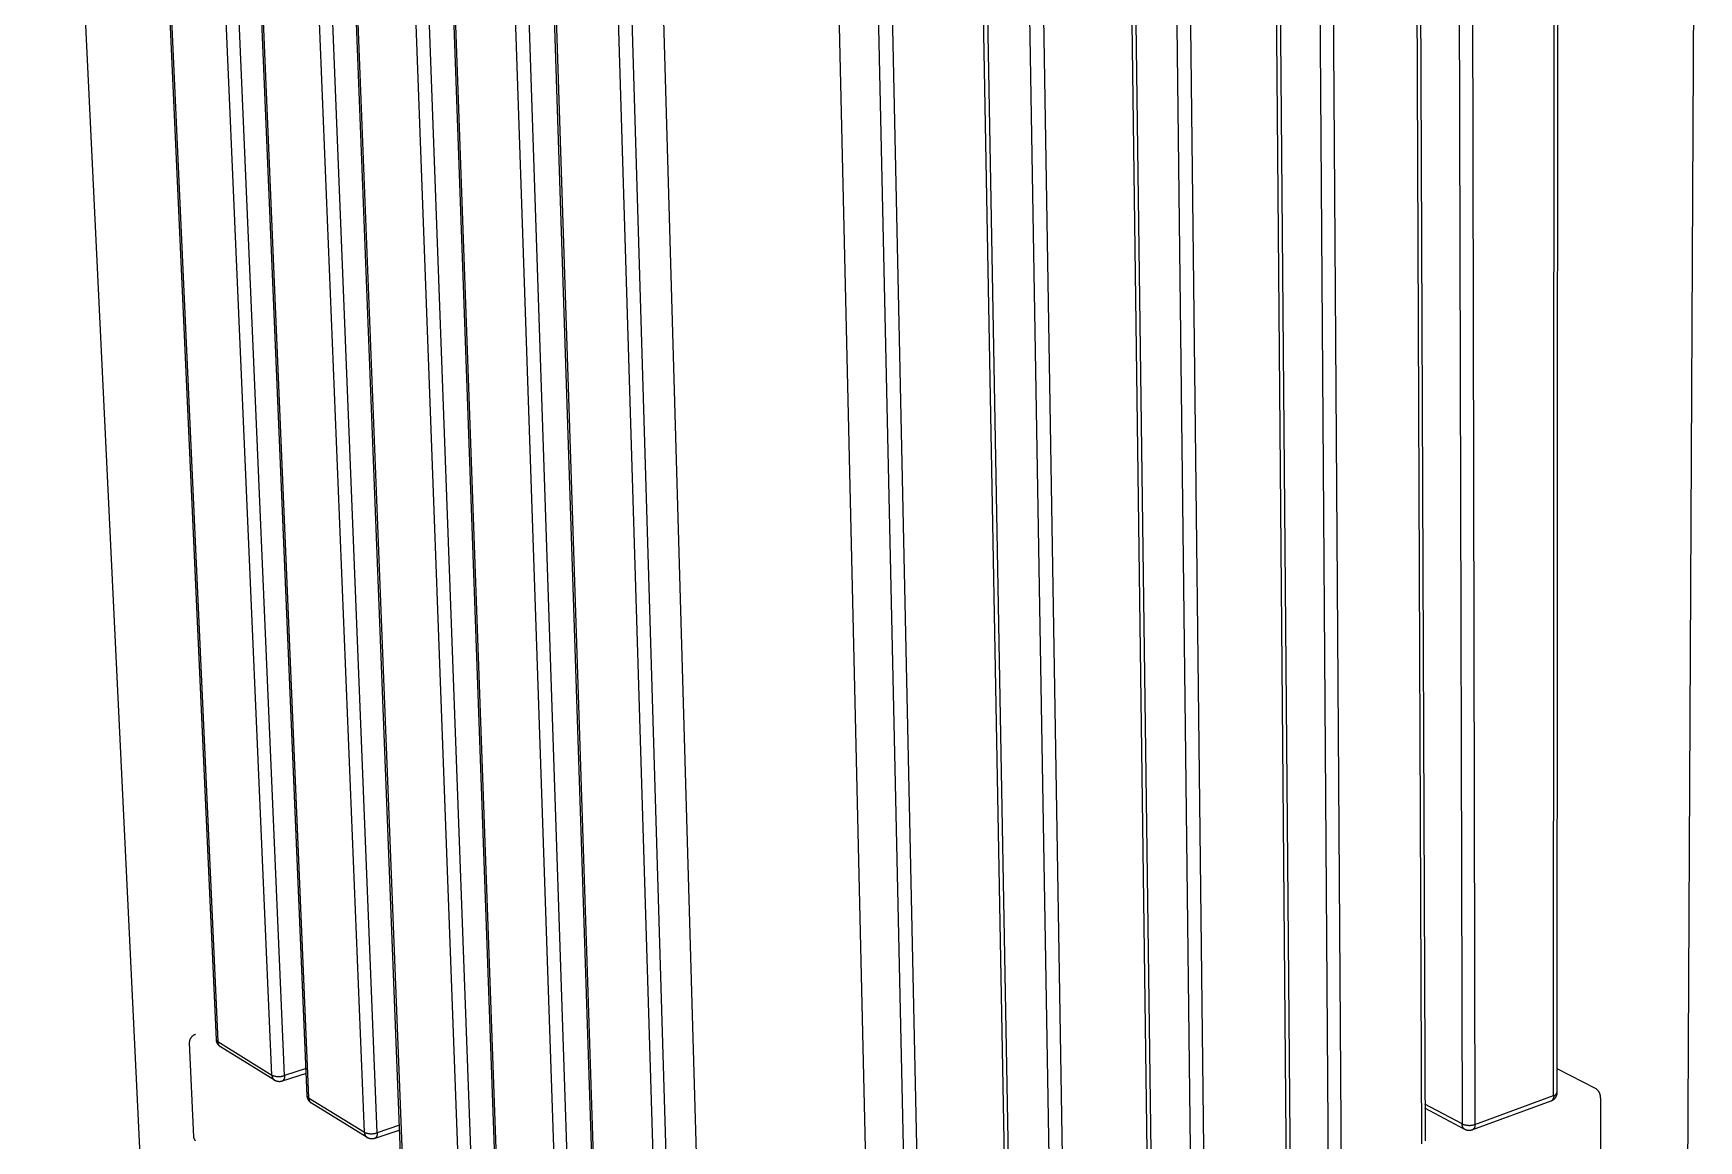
# Model space of a CAD drawing. Header units: millimetres. Extents: x 0 to 3480, y 0 to 2432.
# Drawn here: x 684.4 to 1058.9, y 255.9 to 505 of the extents above; entities that cross this region are included whole.
import ezdxf

# ---------------------------------------------------------------- set-up
doc = ezdxf.new("R2010")
doc.units = ezdxf.units.MM
doc.header["$MEASUREMENT"] = 0
doc.layers.add('Utwórz2D linie widoczne', color=7, linetype='Continuous', true_color=0x000000)

msp = doc.modelspace()

# ---------------------------------------------------------------- linework, layer by layer
at = {"layer": 'Utwórz2D linie widoczne'}
for p, q in [((708.4, 252.67), (684.36, 752.54)), ((1058.94, 745.12), (1056.36, 239.06)), ((725.53, 278.65), (704.57, 741.23)), ((704.89, 741.02), (725.83, 278.22)), ((738.03, 270.68), (717.77, 737.02)), ((740.84, 270.57), (720.77, 736.96)), ((745.97, 266.01), (726.16, 734.54)), ((726.5, 734.32), (746.29, 265.57)), ((1026.32, 266.06), (1026.55, 734.57)), ((1027.33, 734.93), (1027.04, 266.75)), ((1004.5, 731.2), (1005.74, 259.7)), ((1007.58, 731.14), (1008.61, 259.59)), ((758.83, 257.82), (739.76, 730.2)), ((761.67, 257.71), (742.81, 730.14)), ((766.98, 253.04), (748.4, 727.66)), ((748.75, 727.42), (767.32, 252.57)), ((996.65, 255.22), (994.74, 728.82)), ((995.55, 729.19), (997.41, 255.93)), ((780.21, 244.59), (762.42, 723.18)), ((783.1, 244.48), (765.52, 723.11)), ((962.98, 723.31), (967.07, 244.87)), ((972.17, 725.37), (975.63, 248.71)), ((975.29, 725.31), (978.53, 248.6)), ((788.59, 239.68), (771.32, 720.55)), ((771.69, 720.3), (788.94, 239.19)), ((939.02, 719.38), (944.8, 237.46)), ((942.17, 719.32), (947.73, 237.35)), ((966.29, 244.13), (962.13, 722.93)), ((802.21, 230.99), (785.78, 715.93)), ((805.14, 230.87), (788.93, 715.87)), ((935.19, 232.77), (928.67, 716.88)), ((929.56, 717.29), (936.01, 233.55)), ((810.82, 225.96), (794.95, 713.24)), ((795.34, 712.97), (811.19, 225.43)), ((905.01, 713.24), (913.23, 225.94)), ((908.2, 713.18), (916.19, 225.82)), ((824.84, 216.99), (809.87, 708.46)), ((827.82, 216.86), (813.07, 708.4)), ((835.94, 170.71), (820.29, 710.91)), ((860.92, 709.52), (873.42, 169.58)), ((903.35, 221.13), (894.35, 710.68)), ((895.27, 711.09), (904.2, 221.94)), ((870.11, 706.94), (880.88, 214.14)), ((873.33, 706.88), (883.88, 214.02)), ((719.5, 277.99), (719.51, 278.06)), ((719.5, 277.92), (719.5, 277.99)), ((720.48, 256.77), (719.5, 277.92)), ((719.51, 278.13), (719.52, 278.2)), ((719.51, 278.06), (719.51, 278.13)), ((719.52, 278.2), (719.53, 278.27)), ((719.53, 278.27), (719.54, 278.34)), ((719.54, 278.34), (719.56, 278.41)), ((719.56, 278.41), (719.57, 278.48)), ((719.57, 278.48), (719.59, 278.55)), ((719.59, 278.55), (719.62, 278.62)), ((719.62, 278.62), (719.64, 278.68)), ((719.64, 278.68), (719.67, 278.75)), ((719.67, 278.75), (719.69, 278.82)), ((719.69, 278.82), (719.72, 278.88)), ((719.72, 278.88), (719.76, 278.94)), ((719.76, 278.94), (719.79, 279)), ((719.79, 279), (719.83, 279.06)), ((719.83, 279.06), (719.87, 279.12)), ((719.87, 279.12), (719.91, 279.18)), ((719.91, 279.18), (719.95, 279.24)), ((719.95, 279.24), (720, 279.29)), ((720, 279.29), (720.04, 279.34)), ((720.04, 279.34), (720.09, 279.4)), ((720.09, 279.4), (720.14, 279.45)), ((720.14, 279.45), (720.19, 279.49)), ((720.19, 279.49), (720.25, 279.54)), ((720.25, 279.54), (720.3, 279.59)), ((720.3, 279.59), (720.36, 279.63)), ((720.36, 279.63), (720.42, 279.67)), ((720.42, 279.67), (720.48, 279.71)), ((720.48, 279.71), (720.54, 279.74)), ((720.54, 279.74), (720.6, 279.78)), ((720.6, 279.78), (720.66, 279.81)), ((720.66, 279.81), (720.73, 279.84)), ((720.73, 279.84), (720.79, 279.87)), ((720.79, 279.87), (720.86, 279.89)), ((725.53, 278.65), (725.53, 278.64)), ((725.53, 278.64), (725.53, 278.62)), ((725.53, 278.62), (725.54, 278.6)), ((725.54, 278.54), (725.53, 278.61)), ((725.54, 278.6), (725.54, 278.58)), ((725.54, 278.58), (725.55, 278.56)), ((725.54, 278.48), (725.54, 278.54)), ((725.55, 278.41), (725.54, 278.48)), ((725.55, 278.56), (725.55, 278.55)), ((725.55, 278.55), (725.56, 278.53)), ((725.56, 278.34), (725.55, 278.41)), ((725.56, 278.53), (725.57, 278.51)), ((725.58, 278.28), (725.56, 278.34)), ((725.57, 278.51), (725.57, 278.5)), ((725.57, 278.5), (725.58, 278.48)), ((725.58, 278.48), (725.59, 278.46)), ((725.59, 278.21), (725.58, 278.28)), ((725.59, 278.46), (725.6, 278.45)), ((725.61, 278.15), (725.59, 278.21)), ((725.6, 278.45), (725.61, 278.43)), ((725.61, 278.43), (725.62, 278.41)), ((725.63, 278.09), (725.61, 278.15)), ((725.62, 278.41), (725.63, 278.4)), ((725.63, 278.4), (725.64, 278.38)), ((725.66, 278.02), (725.63, 278.09)), ((725.64, 278.38), (725.65, 278.37)), ((725.65, 278.37), (725.66, 278.36)), ((725.66, 278.36), (725.67, 278.34)), ((725.68, 277.96), (725.66, 278.02)), ((725.67, 278.34), (725.69, 278.33)), ((725.71, 277.9), (725.68, 277.96)), ((725.69, 278.33), (725.7, 278.32)), ((725.7, 278.32), (725.71, 278.3)), ((725.71, 278.3), (725.73, 278.29)), ((725.74, 277.84), (725.71, 277.9)), ((725.73, 278.29), (725.74, 278.28)), ((725.74, 278.28), (725.76, 278.27)), ((725.77, 277.78), (725.74, 277.84)), ((725.76, 278.27), (725.77, 278.26)), ((725.77, 278.26), (725.79, 278.25)), ((725.8, 277.72), (725.77, 277.78)), ((725.79, 278.25), (725.8, 278.24)), ((725.8, 278.24), (725.82, 278.23)), ((725.84, 277.66), (725.8, 277.72)), ((725.82, 278.23), (725.83, 278.22)), ((725.83, 278.22), (738.03, 270.68)), ((725.83, 278.22), (725.84, 278.18)), ((725.84, 278.18), (725.84, 278.13)), ((725.84, 278.13), (725.84, 278.08)), ((725.84, 278.08), (725.85, 278.03)), ((725.87, 277.61), (725.84, 277.66)), ((725.85, 278.03), (725.85, 277.99)), ((725.85, 277.99), (725.86, 277.94)), ((725.86, 277.94), (725.87, 277.89)), ((725.87, 277.89), (725.89, 277.85)), ((725.91, 277.55), (725.87, 277.61)), ((725.89, 277.85), (725.9, 277.8)), ((725.9, 277.8), (725.91, 277.75)), ((725.91, 277.75), (725.93, 277.71)), ((725.95, 277.5), (725.91, 277.55)), ((725.93, 277.71), (725.95, 277.67)), ((725.95, 277.67), (725.97, 277.62)), ((726, 277.45), (725.95, 277.5)), ((725.97, 277.62), (725.99, 277.58)), ((725.99, 277.58), (726.01, 277.54)), ((726.04, 277.4), (726, 277.45)), ((726.01, 277.54), (726.04, 277.5)), ((726.04, 277.5), (726.06, 277.45)), ((726.09, 277.35), (726.04, 277.4)), ((726.06, 277.45), (726.09, 277.42)), ((726.09, 277.42), (726.12, 277.38)), ((726.13, 277.3), (726.09, 277.35)), ((726.12, 277.38), (726.15, 277.34)), ((726.18, 277.26), (726.13, 277.3)), ((726.15, 277.34), (726.18, 277.3)), ((726.18, 277.3), (726.21, 277.27)), ((726.23, 277.21), (726.18, 277.26)), ((726.21, 277.27), (726.24, 277.23)), ((726.29, 277.17), (726.23, 277.21)), ((726.24, 277.23), (726.28, 277.2)), ((726.28, 277.2), (726.31, 277.17)), ((726.34, 277.13), (726.29, 277.17)), ((726.31, 277.17), (726.35, 277.13)), ((726.39, 277.09), (726.34, 277.13)), ((726.35, 277.13), (726.38, 277.1)), ((726.38, 277.1), (726.42, 277.08)), ((726.42, 277.08), (726.46, 277.05)), ((738.63, 269.52), (726.46, 277.05)), ((738.03, 270.68), (738.15, 270.63)), ((738.03, 270.68), (738.03, 270.63)), ((738.03, 270.63), (738.04, 270.58)), ((738.04, 270.58), (738.04, 270.54)), ((738.04, 270.54), (738.04, 270.49)), ((738.04, 270.49), (738.05, 270.44)), ((738.05, 270.44), (738.06, 270.39)), ((738.06, 270.39), (738.07, 270.35)), ((738.07, 270.35), (738.08, 270.3)), ((738.08, 270.3), (738.1, 270.25)), ((738.1, 270.25), (738.11, 270.21)), ((738.11, 270.21), (738.13, 270.16)), ((738.13, 270.16), (738.15, 270.12)), ((738.15, 270.63), (738.28, 270.58)), ((738.15, 270.12), (738.17, 270.07)), ((738.17, 270.07), (738.19, 270.03)), ((738.19, 270.03), (738.21, 269.99)), ((738.21, 269.99), (738.23, 269.95)), ((738.23, 269.95), (738.26, 269.91)), ((738.26, 269.91), (738.29, 269.87)), ((738.28, 270.58), (738.4, 270.54)), ((738.29, 269.87), (738.31, 269.83)), ((738.31, 269.83), (738.34, 269.79)), ((738.34, 269.79), (738.37, 269.75)), ((738.37, 269.75), (738.4, 269.72)), ((738.4, 270.54), (738.52, 270.51)), ((738.4, 269.72), (738.44, 269.68)), ((738.52, 270.51), (738.65, 270.47)), ((738.65, 270.47), (738.78, 270.44)), ((738.78, 270.44), (738.91, 270.42)), ((738.91, 270.42), (739.03, 270.4)), ((739.03, 270.4), (739.16, 270.38)), ((739.16, 270.38), (739.29, 270.37)), ((739.29, 270.37), (739.42, 270.36)), ((739.42, 270.36), (739.55, 270.36)), ((739.55, 270.36), (739.69, 270.36)), ((739.69, 270.36), (739.82, 270.37)), ((739.82, 270.37), (739.95, 270.38)), ((739.95, 270.38), (740.08, 270.39)), ((740.08, 270.39), (740.2, 270.41)), ((740.2, 270.41), (740.33, 270.43)), ((740.33, 270.43), (740.46, 270.46)), ((745.76, 271.08), (740.37, 269.31)), ((740.46, 270.46), (740.59, 270.49)), ((740.59, 270.49), (740.71, 270.53)), ((740.72, 269.73), (740.7, 269.69)), ((740.71, 270.53), (740.84, 270.57)), ((740.74, 269.77), (740.72, 269.73)), ((740.76, 269.8), (740.74, 269.77)), ((740.78, 269.84), (740.76, 269.8)), ((740.79, 269.88), (740.78, 269.84)), ((740.81, 269.92), (740.79, 269.88)), ((740.82, 269.96), (740.81, 269.92)), ((740.83, 270), (740.82, 269.96)), ((740.84, 270.04), (740.83, 270)), ((745.71, 272.16), (740.84, 270.57)), ((740.84, 270.57), (740.85, 270.53)), ((740.85, 270.08), (740.84, 270.04)), ((740.85, 270.53), (740.85, 270.49)), ((740.85, 270.49), (740.86, 270.45)), ((740.86, 270.16), (740.85, 270.12)), ((740.85, 270.12), (740.85, 270.08)), ((740.86, 270.45), (740.86, 270.41)), ((740.86, 270.41), (740.87, 270.37)), ((740.87, 270.24), (740.86, 270.2)), ((740.86, 270.2), (740.86, 270.16)), ((740.87, 270.37), (740.87, 270.33)), ((740.87, 270.33), (740.87, 270.28)), ((740.87, 270.28), (740.87, 270.24)), ((1027.04, 272.18), (1035.79, 267.66)), ((738.44, 269.68), (738.47, 269.65)), ((738.47, 269.65), (738.51, 269.62)), ((738.51, 269.62), (738.54, 269.58)), ((738.54, 269.58), (738.58, 269.55)), ((738.58, 269.55), (738.62, 269.53)), ((738.62, 269.53), (738.66, 269.5)), ((738.72, 269.46), (738.66, 269.5)), ((738.78, 269.43), (738.72, 269.46)), ((738.84, 269.4), (738.78, 269.43)), ((738.91, 269.37), (738.84, 269.4)), ((738.97, 269.34), (738.91, 269.37)), ((739.04, 269.32), (738.97, 269.34)), ((739.1, 269.3), (739.04, 269.32)), ((739.17, 269.28), (739.1, 269.3)), ((739.24, 269.26), (739.17, 269.28)), ((739.31, 269.24), (739.24, 269.26)), ((739.38, 269.23), (739.31, 269.24)), ((739.45, 269.22), (739.38, 269.23)), ((739.51, 269.21), (739.45, 269.22)), ((739.58, 269.21), (739.51, 269.21)), ((739.65, 269.2), (739.58, 269.21)), ((739.72, 269.2), (739.65, 269.2)), ((739.79, 269.2), (739.72, 269.2)), ((739.86, 269.21), (739.79, 269.2)), ((739.93, 269.21), (739.86, 269.21)), ((740, 269.22), (739.93, 269.21)), ((740.07, 269.23), (740, 269.22)), ((740.14, 269.25), (740.07, 269.23)), ((740.21, 269.26), (740.14, 269.25)), ((740.28, 269.28), (740.21, 269.26)), ((740.34, 269.3), (740.28, 269.28)), ((740.38, 269.33), (740.34, 269.3)), ((740.41, 269.35), (740.38, 269.33)), ((740.44, 269.38), (740.41, 269.35)), ((740.47, 269.41), (740.44, 269.38)), ((740.5, 269.43), (740.47, 269.41)), ((740.53, 269.46), (740.5, 269.43)), ((740.56, 269.49), (740.53, 269.46)), ((740.59, 269.53), (740.56, 269.49)), ((740.61, 269.56), (740.59, 269.53)), ((740.64, 269.59), (740.61, 269.56)), ((740.66, 269.62), (740.64, 269.59)), ((740.68, 269.66), (740.66, 269.62)), ((740.7, 269.69), (740.68, 269.66)), ((745.97, 266.01), (745.97, 266)), ((745.97, 266), (745.98, 265.98)), ((745.97, 265.92), (745.97, 265.99)), ((745.98, 265.98), (745.98, 265.96)), ((745.98, 265.96), (745.99, 265.94)), ((1008.61, 259.59), (1026.32, 266.06)), ((1026.32, 266.06), (1026.35, 266.06)), ((1026.32, 266.06), (1026.32, 266.02)), ((1026.32, 266.02), (1026.33, 265.97)), ((1026.33, 265.97), (1026.33, 265.93)), ((1026.35, 266.06), (1026.38, 266.07)), ((1026.38, 266.07), (1026.41, 266.08)), ((1026.41, 266.08), (1026.43, 266.09)), ((1026.43, 266.09), (1026.46, 266.1)), ((1026.46, 266.1), (1026.49, 266.11)), ((1026.49, 266.11), (1026.52, 266.12)), ((1026.52, 266.12), (1026.55, 266.13)), ((1026.55, 266.13), (1026.57, 266.14)), ((1026.57, 266.14), (1026.6, 266.16)), ((1026.6, 266.16), (1026.63, 266.17)), ((1026.63, 266.17), (1026.65, 266.19)), ((1026.65, 266.19), (1026.68, 266.21)), ((1026.68, 266.21), (1026.7, 266.22)), ((1026.7, 266.22), (1026.73, 266.24)), ((1026.73, 266.24), (1026.75, 266.26)), ((1026.75, 266.26), (1026.77, 266.28)), ((1026.77, 266.28), (1026.79, 266.3)), ((1026.79, 266.3), (1026.82, 266.33)), ((1026.82, 266.33), (1026.84, 266.35)), ((1026.84, 266.35), (1026.86, 266.37)), ((1026.86, 266.37), (1026.88, 266.39)), ((1026.89, 265.97), (1026.87, 265.91)), ((1026.88, 266.39), (1026.89, 266.42)), ((1026.89, 266.42), (1026.91, 266.44)), ((1026.92, 266.04), (1026.89, 265.97)), ((1026.91, 266.44), (1026.93, 266.47)), ((1026.94, 266.1), (1026.92, 266.04)), ((1026.93, 266.47), (1026.94, 266.5)), ((1026.94, 266.5), (1026.96, 266.52)), ((1026.96, 266.17), (1026.94, 266.1)), ((1026.96, 266.52), (1026.97, 266.55)), ((1026.98, 266.24), (1026.96, 266.17)), ((1026.97, 266.55), (1026.98, 266.58)), ((1026.98, 266.58), (1027, 266.6)), ((1027, 266.31), (1026.98, 266.24)), ((1027, 266.6), (1027.01, 266.63)), ((1027.01, 266.38), (1027, 266.31)), ((1027.01, 266.63), (1027.02, 266.66)), ((1027.02, 266.45), (1027.01, 266.38)), ((1027.02, 266.69), (1027.03, 266.72)), ((1027.02, 266.66), (1027.02, 266.69)), ((1027.03, 266.52), (1027.02, 266.45)), ((1027.03, 266.72), (1027.04, 266.75)), ((1027.04, 266.66), (1027.03, 266.59)), ((1027.03, 266.59), (1027.03, 266.52)), ((1027.04, 266.73), (1027.04, 266.66)), ((1035.86, 267.61), (1035.79, 267.66)), ((1035.93, 267.55), (1035.86, 267.61)), ((1036, 267.5), (1035.93, 267.55)), ((1036.06, 267.44), (1036, 267.5)), ((1036.13, 267.38), (1036.06, 267.44)), ((1036.19, 267.32), (1036.13, 267.38)), ((1036.25, 267.25), (1036.19, 267.32)), ((1036.3, 267.18), (1036.25, 267.25)), ((1036.36, 267.12), (1036.3, 267.18)), ((1036.41, 267.05), (1036.36, 267.12)), ((1036.46, 266.97), (1036.41, 267.05)), ((1036.5, 266.9), (1036.46, 266.97)), ((1036.55, 266.82), (1036.5, 266.9)), ((1036.59, 266.75), (1036.55, 266.82)), ((1036.63, 266.67), (1036.59, 266.75)), ((1036.67, 266.59), (1036.63, 266.67)), ((1036.7, 266.51), (1036.67, 266.59)), ((1036.73, 266.42), (1036.7, 266.51)), ((1036.76, 266.34), (1036.73, 266.42)), ((1036.78, 266.26), (1036.76, 266.34)), ((1036.8, 266.17), (1036.78, 266.26)), ((1036.82, 266.09), (1036.8, 266.17)), ((1036.84, 266), (1036.82, 266.09)), ((1036.85, 265.91), (1036.84, 266)), ((745.98, 265.86), (745.97, 265.92)), ((745.99, 265.79), (745.98, 265.86)), ((745.99, 265.94), (745.99, 265.92)), ((745.99, 265.92), (746, 265.9)), ((746, 265.72), (745.99, 265.79)), ((746, 265.9), (746, 265.88)), ((746, 265.88), (746.01, 265.86)), ((746.02, 265.65), (746, 265.72)), ((746.01, 265.86), (746.02, 265.85)), ((746.02, 265.85), (746.03, 265.83)), ((746.03, 265.58), (746.02, 265.65)), ((746.03, 265.83), (746.04, 265.81)), ((746.05, 265.52), (746.03, 265.58)), ((746.04, 265.81), (746.05, 265.79)), ((746.05, 265.79), (746.06, 265.78)), ((746.07, 265.45), (746.05, 265.52)), ((746.06, 265.78), (746.07, 265.76)), ((746.07, 265.76), (746.08, 265.75)), ((746.09, 265.39), (746.07, 265.45)), ((746.08, 265.75), (746.09, 265.73)), ((746.09, 265.73), (746.1, 265.72)), ((746.12, 265.32), (746.09, 265.39)), ((746.1, 265.72), (746.12, 265.7)), ((746.12, 265.7), (746.13, 265.69)), ((746.15, 265.26), (746.12, 265.32)), ((746.13, 265.69), (746.14, 265.67)), ((746.14, 265.67), (746.16, 265.66)), ((746.18, 265.2), (746.15, 265.26)), ((746.16, 265.66), (746.17, 265.65)), ((746.17, 265.65), (746.19, 265.63)), ((746.21, 265.14), (746.18, 265.2)), ((746.19, 265.63), (746.2, 265.62)), ((746.2, 265.62), (746.22, 265.61)), ((746.24, 265.08), (746.21, 265.14)), ((746.22, 265.61), (746.24, 265.6)), ((746.24, 265.6), (746.25, 265.59)), ((746.28, 265.02), (746.24, 265.08)), ((746.25, 265.59), (746.27, 265.58)), ((746.27, 265.58), (746.29, 265.57)), ((746.32, 264.96), (746.28, 265.02)), ((746.29, 265.57), (758.83, 257.82)), ((746.29, 265.57), (746.29, 265.53)), ((746.29, 265.53), (746.29, 265.48)), ((746.29, 265.48), (746.3, 265.43)), ((746.3, 265.43), (746.3, 265.38)), ((746.3, 265.38), (746.31, 265.33)), ((746.31, 265.33), (746.32, 265.29)), ((746.32, 265.29), (746.33, 265.24)), ((746.35, 264.91), (746.32, 264.96)), ((746.33, 265.24), (746.34, 265.19)), ((746.34, 265.19), (746.35, 265.15)), ((746.35, 265.15), (746.37, 265.1)), ((746.4, 264.85), (746.35, 264.91)), ((746.37, 265.1), (746.38, 265.05)), ((746.38, 265.05), (746.4, 265.01)), ((746.4, 265.01), (746.42, 264.97)), ((746.44, 264.8), (746.4, 264.85)), ((746.42, 264.97), (746.44, 264.92)), ((746.44, 264.92), (746.46, 264.88)), ((746.49, 264.75), (746.44, 264.8)), ((746.46, 264.88), (746.49, 264.84)), ((746.49, 264.84), (746.51, 264.8)), ((746.53, 264.7), (746.49, 264.75)), ((746.51, 264.8), (746.54, 264.76)), ((746.58, 264.65), (746.53, 264.7)), ((746.54, 264.76), (746.57, 264.72)), ((746.57, 264.72), (746.6, 264.68)), ((746.63, 264.6), (746.58, 264.65)), ((746.6, 264.68), (746.63, 264.64)), ((746.63, 264.64), (746.66, 264.61)), ((746.68, 264.55), (746.63, 264.6)), ((746.66, 264.61), (746.69, 264.57)), ((746.74, 264.51), (746.68, 264.55)), ((746.69, 264.57), (746.73, 264.54)), ((746.73, 264.54), (746.76, 264.5)), ((746.79, 264.47), (746.74, 264.51)), ((746.76, 264.5), (746.8, 264.47)), ((746.85, 264.43), (746.79, 264.47)), ((746.8, 264.47), (746.84, 264.44)), ((746.84, 264.44), (746.88, 264.41)), ((746.88, 264.41), (746.92, 264.39)), ((759.42, 256.65), (746.92, 264.39)), ((1005.74, 259.7), (997.37, 264.14)), ((1006.36, 258.45), (997.38, 263.22)), ((1025.7, 264.81), (1008.03, 258.34)), ((1025.74, 264.83), (1025.7, 264.81)), ((1025.79, 264.84), (1025.73, 264.82)), ((1025.77, 264.85), (1025.74, 264.83)), ((1025.81, 264.88), (1025.77, 264.85)), ((1025.86, 264.87), (1025.79, 264.84)), ((1025.84, 264.9), (1025.81, 264.88)), ((1025.87, 264.93), (1025.84, 264.9)), ((1025.92, 264.9), (1025.86, 264.87)), ((1025.91, 264.95), (1025.87, 264.93)), ((1025.94, 264.98), (1025.91, 264.95)), ((1025.98, 264.94), (1025.92, 264.9)), ((1025.97, 265.01), (1025.94, 264.98)), ((1026, 265.04), (1025.97, 265.01)), ((1026.04, 264.97), (1025.98, 264.94)), ((1026.03, 265.07), (1026, 265.04)), ((1026.05, 265.11), (1026.03, 265.07)), ((1026.1, 265.01), (1026.04, 264.97)), ((1026.08, 265.14), (1026.05, 265.11)), ((1026.1, 265.17), (1026.08, 265.14)), ((1026.13, 265.21), (1026.1, 265.17)), ((1026.16, 265.05), (1026.1, 265.01)), ((1026.15, 265.25), (1026.13, 265.21)), ((1026.17, 265.28), (1026.15, 265.25)), ((1026.22, 265.09), (1026.16, 265.05)), ((1026.19, 265.32), (1026.17, 265.28)), ((1026.21, 265.36), (1026.19, 265.32)), ((1026.23, 265.4), (1026.21, 265.36)), ((1026.27, 265.13), (1026.22, 265.09)), ((1026.24, 265.43), (1026.23, 265.4)), ((1026.26, 265.47), (1026.24, 265.43)), ((1026.27, 265.51), (1026.26, 265.47)), ((1026.28, 265.56), (1026.27, 265.51)), ((1026.33, 265.18), (1026.27, 265.13)), ((1026.29, 265.6), (1026.28, 265.56)), ((1026.3, 265.64), (1026.29, 265.6)), ((1026.31, 265.68), (1026.3, 265.64)), ((1026.32, 265.72), (1026.31, 265.68)), ((1026.33, 265.81), (1026.32, 265.76)), ((1026.32, 265.76), (1026.32, 265.72)), ((1026.33, 265.93), (1026.33, 265.89)), ((1026.33, 265.89), (1026.33, 265.85)), ((1026.33, 265.85), (1026.33, 265.81)), ((1026.38, 265.22), (1026.33, 265.18)), ((1026.43, 265.27), (1026.38, 265.22)), ((1026.48, 265.32), (1026.43, 265.27)), ((1026.53, 265.37), (1026.48, 265.32)), ((1026.57, 265.43), (1026.53, 265.37)), ((1026.62, 265.48), (1026.57, 265.43)), ((1026.66, 265.54), (1026.62, 265.48)), ((1026.7, 265.6), (1026.66, 265.54)), ((1026.74, 265.66), (1026.7, 265.6)), ((1026.77, 265.72), (1026.74, 265.66)), ((1026.81, 265.78), (1026.77, 265.72)), ((1026.84, 265.84), (1026.81, 265.78)), ((1026.87, 265.91), (1026.84, 265.84)), ((1036.87, 265.56), (1036.83, 244.17)), ((1036.86, 265.83), (1036.85, 265.91)), ((1036.87, 265.74), (1036.86, 265.83)), ((1036.87, 265.65), (1036.87, 265.74)), ((1036.87, 265.56), (1036.87, 265.65)), ((766.73, 259.39), (761.67, 257.71)), ((1005.74, 259.7), (1005.87, 259.65)), ((1005.74, 259.66), (1005.74, 259.7)), ((1005.74, 259.61), (1005.74, 259.66)), ((1005.74, 259.56), (1005.74, 259.61)), ((1005.74, 259.51), (1005.74, 259.56)), ((1005.74, 259.47), (1005.74, 259.51)), ((1005.75, 259.42), (1005.74, 259.47)), ((1005.76, 259.37), (1005.75, 259.42)), ((1005.76, 259.32), (1005.76, 259.37)), ((1005.78, 259.28), (1005.76, 259.32)), ((1005.79, 259.23), (1005.78, 259.28)), ((1005.8, 259.19), (1005.79, 259.23)), ((1005.82, 259.14), (1005.8, 259.19)), ((1005.83, 259.1), (1005.82, 259.14)), ((1005.85, 259.05), (1005.83, 259.1)), ((1005.87, 259.01), (1005.85, 259.05)), ((1005.87, 259.65), (1006, 259.6)), ((1005.89, 258.97), (1005.87, 259.01)), ((1005.91, 258.93), (1005.89, 258.97)), ((1005.94, 258.88), (1005.91, 258.93)), ((1005.96, 258.84), (1005.94, 258.88)), ((1005.99, 258.81), (1005.96, 258.84)), ((1006.02, 258.77), (1005.99, 258.81)), ((1006, 259.6), (1006.13, 259.56)), ((1006.05, 258.73), (1006.02, 258.77)), ((1006.08, 258.69), (1006.05, 258.73)), ((1006.11, 258.66), (1006.08, 258.69)), ((1006.14, 258.63), (1006.11, 258.66)), ((1006.13, 259.56), (1006.27, 259.52)), ((1006.18, 258.59), (1006.14, 258.63)), ((1006.21, 258.56), (1006.18, 258.59)), ((1006.25, 258.53), (1006.21, 258.56)), ((1006.29, 258.5), (1006.25, 258.53)), ((1006.27, 259.52), (1006.4, 259.49)), ((1006.33, 258.47), (1006.29, 258.5)), ((1006.37, 258.45), (1006.33, 258.47)), ((1006.4, 259.49), (1006.54, 259.46)), ((1006.54, 259.46), (1006.68, 259.43)), ((1006.68, 259.43), (1006.82, 259.41)), ((1006.82, 259.41), (1006.96, 259.4)), ((1006.96, 259.4), (1007.1, 259.39)), ((1007.1, 259.39), (1007.24, 259.38)), ((1007.24, 259.38), (1007.38, 259.38)), ((1007.38, 259.38), (1007.52, 259.38)), ((1007.52, 259.38), (1007.65, 259.39)), ((1007.65, 259.39), (1007.79, 259.41)), ((1007.79, 259.41), (1007.93, 259.43)), ((1007.93, 259.43), (1008.07, 259.45)), ((1008.07, 259.45), (1008.21, 259.48)), ((1008.21, 258.48), (1008.17, 258.45)), ((1008.21, 259.48), (1008.34, 259.51)), ((1008.24, 258.51), (1008.21, 258.48)), ((1008.27, 258.54), (1008.24, 258.51)), ((1008.3, 258.57), (1008.27, 258.54)), ((1008.32, 258.6), (1008.3, 258.57)), ((1008.35, 258.63), (1008.32, 258.6)), ((1008.34, 259.51), (1008.48, 259.55)), ((1008.38, 258.67), (1008.35, 258.63)), ((1008.4, 258.7), (1008.38, 258.67)), ((1008.43, 258.74), (1008.4, 258.7)), ((1008.45, 258.77), (1008.43, 258.74)), ((1008.47, 258.81), (1008.45, 258.77)), ((1008.49, 258.85), (1008.47, 258.81)), ((1008.48, 259.55), (1008.61, 259.59)), ((1008.51, 258.89), (1008.49, 258.85)), ((1008.53, 258.93), (1008.51, 258.89)), ((1008.54, 258.96), (1008.53, 258.93)), ((1008.56, 259), (1008.54, 258.96)), ((1008.57, 259.04), (1008.56, 259)), ((1008.58, 259.09), (1008.57, 259.04)), ((1008.59, 259.13), (1008.58, 259.09)), ((1008.6, 259.17), (1008.59, 259.13)), ((1008.61, 259.21), (1008.6, 259.17)), ((1008.61, 259.59), (1008.62, 259.55)), ((1008.62, 259.29), (1008.61, 259.25)), ((1008.61, 259.25), (1008.61, 259.21)), ((1008.62, 259.55), (1008.62, 259.51)), ((1008.62, 259.51), (1008.62, 259.46)), ((1008.62, 259.46), (1008.62, 259.42)), ((1008.62, 259.42), (1008.62, 259.38)), ((1008.62, 259.38), (1008.62, 259.34)), ((1008.62, 259.34), (1008.62, 259.29)), ((720.48, 256.73), (720.48, 256.77)), ((720.49, 256.69), (720.48, 256.73)), ((720.49, 256.65), (720.49, 256.69)), ((720.49, 256.61), (720.49, 256.65)), ((720.5, 256.58), (720.49, 256.61)), ((720.51, 256.54), (720.5, 256.58)), ((720.52, 256.5), (720.51, 256.54)), ((720.53, 256.46), (720.52, 256.5)), ((720.54, 256.42), (720.53, 256.46)), ((720.55, 256.38), (720.54, 256.42)), ((720.56, 256.35), (720.55, 256.38)), ((720.58, 256.31), (720.56, 256.35)), ((720.6, 256.27), (720.58, 256.31)), ((720.61, 256.24), (720.6, 256.27)), ((720.63, 256.2), (720.61, 256.24)), ((720.65, 256.17), (720.63, 256.2)), ((720.68, 256.13), (720.65, 256.17)), ((720.7, 256.1), (720.68, 256.13)), ((720.72, 256.07), (720.7, 256.1)), ((720.75, 256.04), (720.72, 256.07)), ((720.77, 256.01), (720.75, 256.04)), ((720.8, 255.98), (720.77, 256.01)), ((720.83, 255.95), (720.8, 255.98)), ((720.86, 255.92), (720.83, 255.95)), ((758.83, 257.82), (758.95, 257.77)), ((758.83, 257.82), (758.83, 257.77)), ((758.83, 257.77), (758.83, 257.72)), ((758.83, 257.72), (758.83, 257.67)), ((758.83, 257.67), (758.84, 257.62)), ((758.84, 257.62), (758.85, 257.58)), ((758.85, 257.58), (758.85, 257.53)), ((758.85, 257.53), (758.86, 257.48)), ((758.86, 257.48), (758.88, 257.43)), ((758.88, 257.43), (758.89, 257.39)), ((758.89, 257.39), (758.9, 257.34)), ((758.9, 257.34), (758.92, 257.3)), ((758.92, 257.3), (758.94, 257.25)), ((758.94, 257.25), (758.96, 257.21)), ((758.95, 257.77), (759.07, 257.72)), ((758.96, 257.21), (758.98, 257.16)), ((758.98, 257.16), (759, 257.12)), ((759, 257.12), (759.03, 257.08)), ((759.03, 257.08), (759.05, 257.04)), ((759.05, 257.04), (759.08, 257)), ((759.07, 257.72), (759.2, 257.68)), ((759.08, 257), (759.11, 256.96)), ((759.11, 256.96), (759.14, 256.92)), ((759.14, 256.92), (759.17, 256.88)), ((759.17, 256.88), (759.2, 256.85)), ((759.2, 257.68), (759.33, 257.64)), ((759.2, 256.85), (759.23, 256.81)), ((759.23, 256.81), (759.27, 256.78)), ((759.27, 256.78), (759.3, 256.74)), ((759.3, 256.74), (759.34, 256.71)), ((759.33, 257.64), (759.45, 257.6)), ((759.34, 256.71), (759.38, 256.68)), ((759.38, 256.68), (759.42, 256.65)), ((759.42, 256.65), (759.45, 256.62)), ((759.45, 257.6), (759.58, 257.58)), ((759.51, 256.59), (759.45, 256.62)), ((759.57, 256.56), (759.51, 256.59)), ((759.64, 256.53), (759.57, 256.56)), ((759.58, 257.58), (759.71, 257.55)), ((759.7, 256.5), (759.64, 256.53)), ((759.76, 256.47), (759.7, 256.5)), ((759.71, 257.55), (759.84, 257.53)), ((759.82, 256.45), (759.76, 256.47)), ((759.89, 256.42), (759.82, 256.45)), ((759.84, 257.53), (759.98, 257.51)), ((759.96, 256.4), (759.89, 256.42)), ((760.02, 256.39), (759.96, 256.4)), ((759.98, 257.51), (760.11, 257.5)), ((760.09, 256.37), (760.02, 256.39)), ((760.16, 256.36), (760.09, 256.37)), ((760.11, 257.5), (760.24, 257.49)), ((760.22, 256.35), (760.16, 256.36)), ((760.29, 256.34), (760.22, 256.35)), ((760.24, 257.49), (760.37, 257.49)), ((760.36, 256.33), (760.29, 256.34)), ((760.43, 256.33), (760.36, 256.33)), ((760.37, 257.49), (760.5, 257.49)), ((760.5, 256.33), (760.43, 256.33)), ((760.5, 257.49), (760.64, 257.5)), ((760.56, 256.33), (760.5, 256.33)), ((760.63, 256.33), (760.56, 256.33)), ((760.7, 256.33), (760.63, 256.33)), ((760.64, 257.5), (760.77, 257.51)), ((760.77, 256.34), (760.7, 256.33)), ((760.77, 257.51), (760.9, 257.52)), ((760.84, 256.35), (760.77, 256.34)), ((760.9, 256.36), (760.84, 256.35)), ((760.9, 257.52), (761.03, 257.54)), ((760.97, 256.38), (760.9, 256.36)), ((761.04, 256.39), (760.97, 256.38)), ((761.03, 257.54), (761.16, 257.57)), ((761.1, 256.41), (761.04, 256.39)), ((761.17, 256.43), (761.1, 256.41)), ((761.16, 257.57), (761.29, 257.59)), ((761.2, 256.46), (761.17, 256.43)), ((766.78, 258.31), (761.18, 256.44)), ((761.24, 256.48), (761.2, 256.46)), ((761.27, 256.51), (761.24, 256.48)), ((761.3, 256.54), (761.27, 256.51)), ((761.29, 257.59), (761.42, 257.63)), ((761.33, 256.56), (761.3, 256.54)), ((761.36, 256.59), (761.33, 256.56)), ((761.39, 256.62), (761.36, 256.59)), ((761.42, 256.65), (761.39, 256.62)), ((761.42, 257.63), (761.55, 257.66)), ((761.44, 256.69), (761.42, 256.65)), ((761.47, 256.72), (761.44, 256.69)), ((761.49, 256.75), (761.47, 256.72)), ((761.51, 256.79), (761.49, 256.75)), ((761.54, 256.82), (761.51, 256.79)), ((761.56, 256.86), (761.54, 256.82)), ((761.55, 257.66), (761.67, 257.71)), ((761.57, 256.9), (761.56, 256.86)), ((761.59, 256.93), (761.57, 256.9)), ((761.61, 256.97), (761.59, 256.93)), ((761.62, 257.01), (761.61, 256.97)), ((761.64, 257.05), (761.62, 257.01)), ((761.65, 257.09), (761.64, 257.05)), ((761.66, 257.13), (761.65, 257.09)), ((761.67, 257.17), (761.66, 257.13)), ((761.67, 257.71), (761.68, 257.66)), ((761.68, 257.21), (761.67, 257.17)), ((761.68, 257.66), (761.69, 257.62)), ((761.69, 257.25), (761.68, 257.21)), ((761.69, 257.62), (761.69, 257.58)), ((761.69, 257.58), (761.7, 257.54)), ((761.7, 257.33), (761.69, 257.29)), ((761.69, 257.29), (761.69, 257.25)), ((761.7, 257.54), (761.7, 257.5)), ((761.7, 257.5), (761.7, 257.46)), ((761.7, 257.46), (761.7, 257.42)), ((761.7, 257.42), (761.7, 257.38)), ((761.7, 257.38), (761.7, 257.33)), ((1006.43, 258.42), (1006.37, 258.45)), ((1006.49, 258.39), (1006.43, 258.42)), ((1006.56, 258.36), (1006.49, 258.39)), ((1006.62, 258.33), (1006.56, 258.36)), ((1006.69, 258.31), (1006.62, 258.33)), ((1006.76, 258.29), (1006.69, 258.31)), ((1006.82, 258.27), (1006.76, 258.29)), ((1006.89, 258.26), (1006.82, 258.27)), ((1006.96, 258.24), (1006.89, 258.26)), ((1007.03, 258.23), (1006.96, 258.24)), ((1007.1, 258.22), (1007.03, 258.23)), ((1007.17, 258.22), (1007.1, 258.22)), ((1007.24, 258.21), (1007.17, 258.22)), ((1007.31, 258.21), (1007.24, 258.21)), ((1007.38, 258.21), (1007.31, 258.21)), ((1007.45, 258.22), (1007.38, 258.21)), ((1007.52, 258.22), (1007.45, 258.22)), ((1007.59, 258.23), (1007.52, 258.22)), ((1007.66, 258.24), (1007.59, 258.23)), ((1007.73, 258.26), (1007.66, 258.24)), ((1007.8, 258.27), (1007.73, 258.26)), ((1007.87, 258.29), (1007.8, 258.27)), ((1007.93, 258.31), (1007.87, 258.29)), ((1008, 258.33), (1007.93, 258.31)), ((1008.04, 258.35), (1008, 258.33)), ((1008.07, 258.38), (1008.04, 258.35)), ((1008.11, 258.4), (1008.07, 258.38)), ((1008.14, 258.43), (1008.11, 258.4)), ((1008.17, 258.45), (1008.14, 258.43))]:
    msp.add_line(p, q, dxfattribs=at)

doc.saveas('drawing.dxf')
